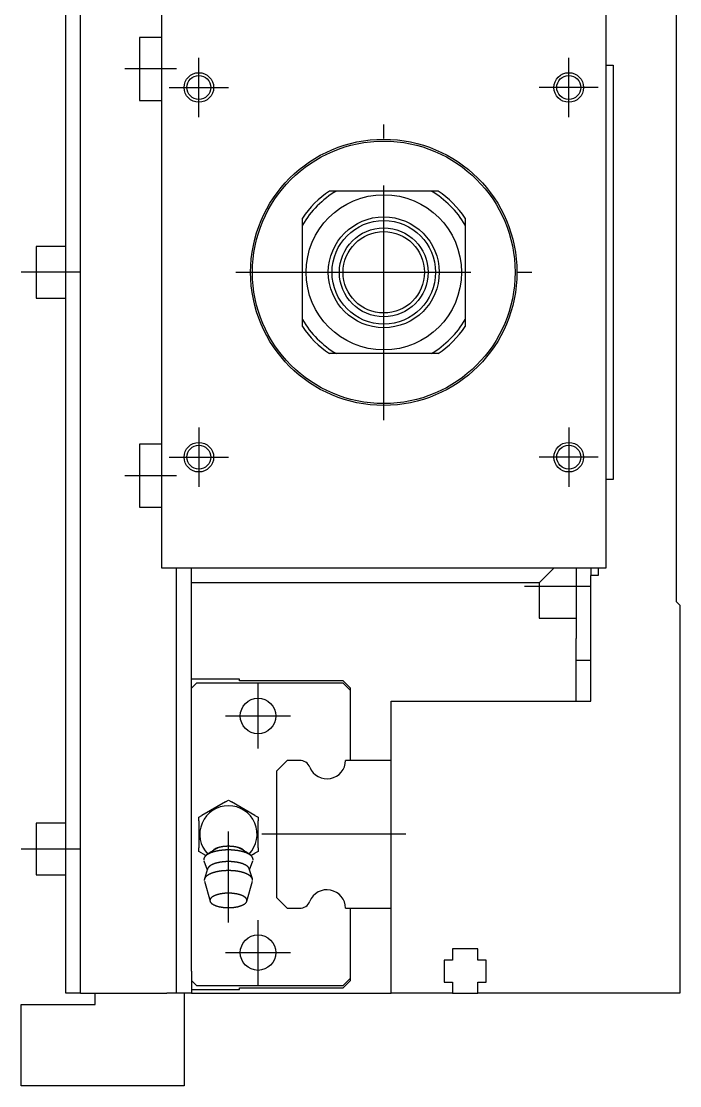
# Model space of a CAD drawing. Extents: x -94 to 685, y -24 to 362.
# Drawn here: x 595.9 to 684.9, y 139.9 to 283.9 of the extents above; entities that cross this region are included whole.
import ezdxf

# ---------------------------------------------------------------- set-up
doc = ezdxf.new("R2010")
doc.units = 0
doc.linetypes.add('CENTER', pattern=[50.8, 31.75, -6.35, 6.35, -6.35])
doc.layers.get('0').update_dxf_attribs({"linetype": 'CONTINUOUS'})
doc.layers.add('CENTER', color=1, linetype='CENTER')

msp = doc.modelspace()

# ---------------------------------------------------------------- linework, layer by layer
at = {"color": 7, "linetype": 'CONTINUOUS'}
for p, q in [((601.88, 155.4), (601.88, 344.4)), ((603.88, 155.4), (603.88, 344.4)), ((684.38, 294.4), (684.38, 205.4)), ((614.88, 209.9), (614.88, 289.9)), ((674.88, 289.9), (674.88, 209.9)), ((611.88, 281.65), (611.88, 277.4)), ((614.88, 281.65), (611.88, 281.65)), ((674.88, 277.9), (675.88, 277.9)), ((675.88, 277.9), (675.88, 221.9)), ((611.88, 277.4), (611.88, 273.15)), ((611.88, 273.15), (614.88, 273.15)), ((637.54, 260.9), (638.49, 260.9)), ((638.49, 260.9), (651.27, 260.9)), ((651.27, 260.9), (652.22, 260.9)), ((633.88, 256.29), (633.88, 257.24)), ((633.88, 243.51), (633.88, 256.29)), ((655.88, 257.24), (655.88, 256.29)), ((655.88, 256.29), (655.88, 243.51)), ((597.88, 253.4), (597.88, 249.9)), ((601.88, 253.4), (597.88, 253.4)), ((597.88, 249.9), (597.88, 246.4)), ((597.88, 246.4), (601.88, 246.4)), ((633.88, 242.56), (633.88, 243.51)), ((655.88, 243.51), (655.88, 242.56)), ((638.49, 238.9), (637.54, 238.9)), ((651.27, 238.9), (638.49, 238.9)), ((652.22, 238.9), (651.27, 238.9)), ((614.88, 226.65), (611.88, 226.65)), ((611.88, 226.65), (611.88, 222.4)), ((611.88, 222.4), (611.88, 218.15)), ((675.88, 221.9), (674.88, 221.9)), ((611.88, 218.15), (614.88, 218.15)), ((674.88, 209.9), (614.88, 209.9)), ((616.88, 155.4), (616.88, 209.9)), ((618.88, 155.4), (618.88, 209.9)), ((667.88, 209.9), (665.88, 207.9)), ((670.88, 209.9), (670.88, 200.4)), ((672.88, 209.9), (672.88, 208.9)), ((672.88, 191.9), (672.88, 208.9)), ((673.88, 208.9), (672.88, 208.9)), ((673.88, 209.9), (673.88, 208.9)), ((665.88, 207.9), (618.88, 207.9)), ((665.88, 207.9), (665.88, 207.4)), ((665.88, 207.4), (665.88, 203.15)), ((684.88, 204.9), (684.38, 205.4)), ((684.88, 204.9), (684.88, 152.4)), ((665.88, 203.15), (670.88, 203.15)), ((670.88, 197.4), (670.88, 200.4)), ((670.88, 191.9), (670.88, 197.4)), ((672.88, 197.4), (670.88, 197.4)), ((625.38, 194.9), (618.88, 194.9)), ((619.57, 194.35), (618.88, 193.66)), ((639.38, 194.35), (619.57, 194.35)), ((625.38, 194.65), (625.38, 194.9)), ((639.38, 194.65), (625.38, 194.65)), ((640.38, 193.65), (639.38, 194.65)), ((640.38, 193.35), (639.38, 194.35)), ((640.38, 193.35), (640.38, 193.65)), ((640.38, 183.9), (640.38, 193.35)), ((645.88, 191.9), (672.88, 191.9)), ((645.88, 183.9), (645.88, 191.9)), ((631.84, 183.9), (630.38, 182.44)), ((633.49, 183.9), (631.84, 183.9)), ((645.88, 183.9), (639.7, 183.9)), ((645.88, 163.9), (645.88, 183.9)), ((645.88, 163.9), (645.88, 183.9)), ((630.38, 182.44), (630.38, 165.36)), ((623.48, 178.28), (623.88, 178.51)), ((623.88, 178.51), (624.28, 178.28)), ((623.48, 178.28), (620.29, 176.44)), ((627.47, 176.44), (624.28, 178.28)), ((619.89, 176.21), (620.29, 176.44)), ((619.89, 175.74), (619.89, 176.21)), ((619.89, 175.74), (619.89, 172.06)), ((627.47, 176.44), (627.88, 176.21)), ((627.88, 176.21), (627.88, 175.74)), ((627.88, 172.06), (627.88, 175.74)), ((601.88, 175.4), (597.88, 175.4)), ((597.88, 175.4), (597.88, 171.9)), ((597.88, 171.9), (597.88, 168.4)), ((619.89, 171.59), (619.89, 172.06)), ((620.29, 171.36), (619.89, 171.59)), ((620.29, 171.36), (620.86, 171.03)), ((621.54, 171.55), (620.92, 171.08)), ((621.54, 171.55), (621.89, 171.78)), ((621.89, 171.78), (622.45, 172.08)), ((625.3, 172.08), (625.87, 171.78)), ((625.87, 171.78), (626.22, 171.55)), ((626.84, 171.08), (626.22, 171.55)), ((626.9, 171.03), (627.47, 171.36)), ((627.88, 171.59), (627.47, 171.36)), ((627.88, 172.06), (627.88, 171.59)), ((620.57, 170.29), (621.02, 169.09)), ((626.74, 169.09), (627.19, 170.29)), ((621.07, 169.23), (620.64, 167.87)), ((627.12, 167.87), (626.69, 169.23)), ((597.88, 168.4), (601.88, 168.4)), ((620.64, 167.58), (621.39, 164.85)), ((626.37, 164.85), (627.12, 167.58)), ((630.38, 165.36), (631.84, 163.9)), ((631.84, 163.9), (633.49, 163.9)), ((639.7, 163.9), (645.88, 163.9)), ((640.38, 154.45), (640.38, 163.9)), ((645.88, 152.4), (645.88, 163.9)), ((654.18, 158.4), (654.18, 156.9)), ((657.58, 158.4), (654.18, 158.4)), ((657.58, 156.9), (657.58, 158.4)), ((653.03, 156.9), (653.03, 153.9)), ((654.18, 156.9), (653.03, 156.9)), ((658.73, 156.9), (657.58, 156.9)), ((658.73, 153.9), (658.73, 156.9)), ((601.88, 152.4), (601.88, 155.4)), ((603.88, 152.4), (603.88, 155.4)), ((616.88, 152.4), (616.88, 155.4)), ((618.88, 155.4), (618.88, 152.4)), ((618.88, 154.14), (619.57, 153.45)), ((639.38, 153.45), (640.38, 154.45)), ((639.38, 153.15), (640.38, 154.15)), ((640.38, 154.15), (640.38, 154.45)), ((618.88, 152.9), (625.38, 152.9)), ((619.57, 153.45), (639.38, 153.45)), ((625.38, 153.15), (639.38, 153.15)), ((625.38, 152.9), (625.38, 153.15)), ((653.03, 153.9), (654.18, 153.9)), ((654.18, 153.9), (654.18, 152.4)), ((657.58, 153.9), (658.73, 153.9)), ((657.58, 152.4), (657.58, 153.9)), ((603.88, 152.4), (601.88, 152.4)), ((603.88, 152.4), (607.21, 152.4)), ((605.88, 150.9), (605.88, 152.4)), ((607.21, 152.4), (615.55, 152.4)), ((616.88, 152.4), (615.55, 152.4)), ((618.88, 152.4), (616.88, 152.4)), ((617.88, 152.4), (617.88, 139.9)), ((618.88, 152.4), (645.88, 152.4)), ((654.18, 152.4), (645.88, 152.4)), ((654.18, 152.4), (657.58, 152.4)), ((684.88, 152.4), (657.58, 152.4)), ((595.88, 139.9), (595.88, 150.9)), ((595.88, 150.9), (605.88, 150.9)), ((617.88, 139.9), (595.88, 139.9))]:
    msp.add_line(p, q, dxfattribs=at)
for points in [[(623.88, 171.78, 0), (623.84, 171.78, 0), (623.81, 171.78, 0), (623.77, 171.78, 0), (623.74, 171.78, 0), (623.7, 171.78, 0), (623.67, 171.78, 0), (623.63, 171.78, 0), (623.59, 171.78, 0), (623.56, 171.78, 0), (623.52, 171.78, 0), (623.49, 171.78, 0), (623.45, 171.77, 0), (623.42, 171.77, 0), (623.38, 171.77, 0), (623.35, 171.77, 0), (623.31, 171.76, 0), (623.28, 171.76, 0), (623.24, 171.76, 0), (623.21, 171.76, 0), (623.17, 171.75, 0), (623.14, 171.75, 0), (623.1, 171.75, 0), (623.07, 171.75, 0), (623.03, 171.74, 0), (623, 171.74, 0), (622.96, 171.73, 0), (622.93, 171.73, 0), (622.89, 171.73, 0), (622.86, 171.72, 0), (622.83, 171.72, 0), (622.79, 171.71, 0), (622.76, 171.71, 0), (622.73, 171.7, 0), (622.69, 171.7, 0), (622.66, 171.69, 0), (622.62, 171.69, 0), (622.59, 171.68, 0), (622.56, 171.68, 0), (622.53, 171.67, 0), (622.49, 171.67, 0), (622.46, 171.66, 0), (622.43, 171.66, 0), (622.4, 171.65, 0), (622.37, 171.64, 0), (622.33, 171.64, 0), (622.3, 171.63, 0), (622.27, 171.62, 0), (622.24, 171.62, 0), (622.21, 171.61, 0), (622.18, 171.6, 0), (622.15, 171.59, 0), (622.12, 171.59, 0), (622.09, 171.58, 0), (622.06, 171.57, 0), (622.03, 171.56, 0), (622, 171.56, 0), (621.97, 171.55, 0), (621.94, 171.54, 0), (621.91, 171.53, 0), (621.88, 171.53, 0), (621.85, 171.52, 0), (621.82, 171.51, 0), (621.79, 171.5, 0), (621.77, 171.49, 0), (621.74, 171.48, 0), (621.71, 171.47, 0), (621.68, 171.46, 0), (621.66, 171.45, 0), (621.63, 171.44, 0), (621.61, 171.44, 0), (621.58, 171.43, 0), (621.55, 171.42, 0), (621.53, 171.41, 0), (621.5, 171.4, 0), (621.48, 171.39, 0), (621.45, 171.38, 0), (621.43, 171.37, 0), (621.4, 171.36, 0), (621.38, 171.34, 0), (621.36, 171.34, 0), (621.33, 171.32, 0), (621.31, 171.31, 0), (621.29, 171.3, 0), (621.27, 171.29, 0), (621.24, 171.28, 0), (621.22, 171.27, 0), (621.2, 171.26, 0), (621.18, 171.25, 0), (621.16, 171.24, 0), (621.14, 171.22, 0), (621.12, 171.21, 0), (621.1, 171.2, 0), (621.08, 171.19, 0), (621.06, 171.18, 0), (621.04, 171.17, 0), (621.02, 171.15, 0), (621, 171.14, 0), (620.99, 171.13, 0), (620.97, 171.12, 0), (620.95, 171.11, 0), (620.93, 171.09, 0), (620.92, 171.08, 0), (620.9, 171.07, 0), (620.88, 171.06, 0), (620.87, 171.04, 0), (620.85, 171.03, 0), (620.84, 171.02, 0), (620.82, 171.01, 0), (620.81, 170.99, 0), (620.8, 170.98, 0), (620.78, 170.97, 0), (620.77, 170.95, 0), (620.76, 170.94, 0), (620.74, 170.93, 0), (620.73, 170.91, 0), (620.72, 170.9, 0), (620.71, 170.89, 0), (620.7, 170.88, 0), (620.69, 170.86, 0), (620.68, 170.85, 0), (620.67, 170.84, 0), (620.66, 170.82, 0), (620.65, 170.81, 0), (620.64, 170.79, 0), (620.63, 170.78, 0), (620.62, 170.77, 0), (620.62, 170.75, 0), (620.61, 170.74, 0)], [(625.91, 171.78, 0), (625.89, 171.79, 0), (625.88, 171.81, 0), (625.86, 171.82, 0), (625.84, 171.83, 0), (625.82, 171.85, 0), (625.8, 171.86, 0), (625.78, 171.87, 0), (625.75, 171.89, 0), (625.73, 171.9, 0), (625.71, 171.91, 0), (625.69, 171.92, 0), (625.66, 171.94, 0), (625.64, 171.95, 0), (625.61, 171.96, 0), (625.59, 171.97, 0), (625.56, 171.98, 0), (625.53, 172, 0), (625.51, 172.01, 0), (625.48, 172.02, 0), (625.45, 172.03, 0), (625.42, 172.04, 0), (625.39, 172.05, 0), (625.37, 172.06, 0), (625.34, 172.07, 0), (625.3, 172.08, 0), (625.27, 172.09, 0), (625.24, 172.1, 0), (625.21, 172.11, 0), (625.18, 172.12, 0), (625.15, 172.13, 0), (625.11, 172.13, 0), (625.08, 172.14, 0), (625.05, 172.15, 0), (625.01, 172.16, 0), (624.98, 172.17, 0), (624.94, 172.18, 0), (624.91, 172.18, 0), (624.87, 172.19, 0), (624.84, 172.2, 0), (624.8, 172.2, 0), (624.76, 172.21, 0), (624.73, 172.21, 0), (624.69, 172.22, 0), (624.65, 172.22, 0), (624.62, 172.23, 0), (624.58, 172.24, 0), (624.54, 172.24, 0), (624.5, 172.25, 0), (624.47, 172.25, 0), (624.43, 172.25, 0), (624.39, 172.26, 0), (624.35, 172.26, 0), (624.31, 172.26, 0), (624.27, 172.27, 0), (624.24, 172.27, 0), (624.2, 172.27, 0), (624.16, 172.27, 0), (624.12, 172.27, 0), (624.08, 172.28, 0), (624.04, 172.28, 0), (624, 172.28, 0), (623.96, 172.28, 0), (623.92, 172.28, 0), (623.88, 172.28, 0), (623.84, 172.28, 0), (623.8, 172.28, 0), (623.76, 172.28, 0), (623.72, 172.28, 0), (623.68, 172.28, 0), (623.64, 172.27, 0), (623.6, 172.27, 0), (623.57, 172.27, 0), (623.52, 172.27, 0), (623.49, 172.27, 0), (623.45, 172.26, 0), (623.41, 172.26, 0), (623.37, 172.26, 0), (623.33, 172.25, 0), (623.29, 172.25, 0), (623.25, 172.25, 0), (623.22, 172.24, 0), (623.18, 172.24, 0), (623.14, 172.23, 0), (623.11, 172.22, 0), (623.07, 172.22, 0), (623.03, 172.21, 0), (623, 172.21, 0), (622.96, 172.2, 0), (622.92, 172.2, 0), (622.89, 172.19, 0), (622.85, 172.18, 0), (622.82, 172.18, 0), (622.78, 172.17, 0), (622.75, 172.16, 0), (622.71, 172.15, 0), (622.68, 172.14, 0), (622.65, 172.13, 0), (622.61, 172.13, 0), (622.58, 172.12, 0), (622.55, 172.11, 0), (622.52, 172.1, 0), (622.49, 172.09, 0), (622.45, 172.08, 0), (622.42, 172.07, 0), (622.39, 172.06, 0), (622.37, 172.05, 0), (622.34, 172.04, 0), (622.31, 172.03, 0), (622.28, 172.02, 0), (622.25, 172.01, 0), (622.23, 172, 0), (622.2, 171.98, 0), (622.17, 171.97, 0), (622.15, 171.96, 0), (622.12, 171.95, 0), (622.1, 171.94, 0), (622.07, 171.92, 0), (622.05, 171.91, 0), (622.03, 171.9, 0), (622.01, 171.89, 0), (621.98, 171.87, 0), (621.96, 171.86, 0), (621.94, 171.85, 0), (621.92, 171.83, 0), (621.9, 171.82, 0), (621.88, 171.81, 0), (621.87, 171.79, 0), (621.85, 171.78, 0)], [(627.15, 170.74, 0), (627.14, 170.75, 0), (627.14, 170.77, 0), (627.13, 170.78, 0), (627.12, 170.79, 0), (627.11, 170.81, 0), (627.1, 170.82, 0), (627.09, 170.84, 0), (627.08, 170.85, 0), (627.07, 170.86, 0), (627.06, 170.88, 0), (627.05, 170.89, 0), (627.04, 170.9, 0), (627.03, 170.91, 0), (627.02, 170.93, 0), (627, 170.94, 0), (626.99, 170.95, 0), (626.98, 170.97, 0), (626.96, 170.98, 0), (626.95, 170.99, 0), (626.94, 171.01, 0), (626.92, 171.02, 0), (626.91, 171.03, 0), (626.89, 171.04, 0), (626.88, 171.06, 0), (626.86, 171.07, 0), (626.84, 171.08, 0), (626.83, 171.09, 0), (626.81, 171.11, 0), (626.79, 171.12, 0), (626.77, 171.13, 0), (626.76, 171.14, 0), (626.74, 171.15, 0), (626.72, 171.17, 0), (626.7, 171.18, 0), (626.68, 171.19, 0), (626.66, 171.2, 0), (626.64, 171.21, 0), (626.62, 171.22, 0), (626.6, 171.24, 0), (626.58, 171.25, 0), (626.56, 171.26, 0), (626.54, 171.27, 0), (626.52, 171.28, 0), (626.49, 171.29, 0), (626.47, 171.3, 0), (626.45, 171.31, 0), (626.43, 171.32, 0), (626.4, 171.34, 0), (626.38, 171.34, 0), (626.36, 171.36, 0), (626.33, 171.37, 0), (626.31, 171.38, 0), (626.28, 171.39, 0), (626.26, 171.4, 0), (626.23, 171.41, 0), (626.21, 171.42, 0), (626.18, 171.43, 0), (626.15, 171.44, 0), (626.13, 171.44, 0), (626.1, 171.45, 0), (626.08, 171.46, 0), (626.05, 171.47, 0), (626.02, 171.48, 0), (625.99, 171.49, 0), (625.97, 171.5, 0), (625.94, 171.51, 0), (625.91, 171.52, 0), (625.88, 171.53, 0), (625.85, 171.53, 0), (625.82, 171.54, 0), (625.79, 171.55, 0), (625.76, 171.56, 0), (625.73, 171.56, 0), (625.7, 171.57, 0), (625.67, 171.58, 0), (625.64, 171.59, 0), (625.61, 171.59, 0), (625.58, 171.6, 0), (625.55, 171.61, 0), (625.52, 171.62, 0), (625.49, 171.62, 0), (625.46, 171.63, 0), (625.43, 171.64, 0), (625.39, 171.64, 0), (625.36, 171.65, 0), (625.33, 171.66, 0), (625.3, 171.66, 0), (625.27, 171.67, 0), (625.23, 171.67, 0), (625.2, 171.68, 0), (625.17, 171.68, 0), (625.13, 171.69, 0), (625.1, 171.69, 0), (625.07, 171.7, 0), (625.03, 171.7, 0), (625, 171.71, 0), (624.97, 171.71, 0), (624.93, 171.72, 0), (624.9, 171.72, 0), (624.87, 171.73, 0), (624.83, 171.73, 0), (624.8, 171.73, 0), (624.76, 171.74, 0), (624.73, 171.74, 0), (624.69, 171.75, 0), (624.66, 171.75, 0), (624.62, 171.75, 0), (624.59, 171.75, 0), (624.55, 171.76, 0), (624.52, 171.76, 0), (624.48, 171.76, 0), (624.45, 171.76, 0), (624.41, 171.77, 0), (624.38, 171.77, 0), (624.34, 171.77, 0), (624.31, 171.77, 0), (624.27, 171.78, 0), (624.24, 171.78, 0), (624.2, 171.78, 0), (624.17, 171.78, 0), (624.13, 171.78, 0), (624.09, 171.78, 0), (624.06, 171.78, 0), (624.02, 171.78, 0), (623.99, 171.78, 0), (623.95, 171.78, 0), (623.92, 171.78, 0), (623.88, 171.78, 0)], [(620.61, 170.74, 0), (620.61, 170.74, 0), (620.61, 170.74, 0), (620.6, 170.73, 0), (620.6, 170.73, 0), (620.6, 170.73, 0), (620.6, 170.72, 0), (620.6, 170.72, 0), (620.6, 170.72, 0), (620.6, 170.72, 0), (620.6, 170.71, 0), (620.59, 170.71, 0), (620.59, 170.71, 0), (620.59, 170.71, 0), (620.59, 170.7, 0), (620.59, 170.7, 0), (620.59, 170.7, 0), (620.59, 170.7, 0), (620.59, 170.69, 0), (620.58, 170.69, 0), (620.58, 170.69, 0), (620.58, 170.69, 0), (620.58, 170.68, 0), (620.58, 170.68, 0), (620.58, 170.68, 0), (620.58, 170.68, 0), (620.58, 170.67, 0), (620.58, 170.67, 0), (620.58, 170.67, 0), (620.57, 170.66, 0), (620.57, 170.66, 0), (620.57, 170.66, 0), (620.57, 170.66, 0), (620.57, 170.66, 0), (620.57, 170.65, 0), (620.57, 170.65, 0), (620.57, 170.65, 0), (620.57, 170.64, 0), (620.57, 170.64, 0), (620.57, 170.64, 0), (620.56, 170.64, 0), (620.56, 170.63, 0), (620.56, 170.63, 0), (620.56, 170.63, 0), (620.56, 170.63, 0), (620.56, 170.62, 0), (620.56, 170.62, 0), (620.56, 170.62, 0), (620.56, 170.62, 0), (620.56, 170.61, 0), (620.56, 170.61, 0), (620.56, 170.61, 0), (620.56, 170.6, 0), (620.55, 170.6, 0), (620.55, 170.6, 0), (620.55, 170.6, 0), (620.55, 170.59, 0), (620.55, 170.59, 0), (620.55, 170.59, 0), (620.55, 170.59, 0), (620.55, 170.58, 0), (620.55, 170.58, 0), (620.55, 170.58, 0), (620.55, 170.58, 0), (620.55, 170.57, 0), (620.55, 170.57, 0), (620.55, 170.57, 0), (620.55, 170.57, 0), (620.55, 170.56, 0), (620.55, 170.56, 0), (620.55, 170.56, 0), (620.55, 170.56, 0), (620.54, 170.55, 0), (620.54, 170.55, 0), (620.54, 170.55, 0), (620.54, 170.54, 0), (620.54, 170.54, 0), (620.54, 170.54, 0), (620.54, 170.54, 0), (620.54, 170.53, 0), (620.54, 170.53, 0), (620.54, 170.53, 0), (620.54, 170.53, 0), (620.54, 170.52, 0), (620.54, 170.52, 0), (620.54, 170.52, 0), (620.54, 170.52, 0), (620.54, 170.51, 0), (620.54, 170.51, 0), (620.54, 170.51, 0), (620.54, 170.51, 0), (620.54, 170.5, 0), (620.54, 170.5, 0), (620.54, 170.5, 0), (620.54, 170.5, 0), (620.54, 170.49, 0), (620.54, 170.49, 0), (620.54, 170.49, 0), (620.54, 170.49, 0), (620.54, 170.48, 0), (620.54, 170.48, 0), (620.54, 170.48, 0), (620.54, 170.47, 0), (620.54, 170.47, 0), (620.54, 170.47, 0), (620.54, 170.47, 0), (620.54, 170.46, 0), (620.54, 170.46, 0), (620.54, 170.46, 0), (620.54, 170.46, 0), (620.54, 170.45, 0), (620.54, 170.45, 0), (620.54, 170.45, 0), (620.54, 170.44, 0), (620.54, 170.44, 0), (620.54, 170.44, 0), (620.54, 170.44, 0), (620.54, 170.44, 0), (620.54, 170.43, 0), (620.54, 170.43, 0), (620.54, 170.43, 0), (620.54, 170.42, 0), (620.54, 170.42, 0), (620.54, 170.42, 0), (620.54, 170.42, 0), (620.54, 170.41, 0), (620.54, 170.41, 0), (620.54, 170.41, 0), (620.54, 170.41, 0)], [(623.88, 170.21, 0), (623.85, 170.21, 0), (623.81, 170.21, 0), (623.78, 170.21, 0), (623.74, 170.21, 0), (623.71, 170.2, 0), (623.68, 170.2, 0), (623.64, 170.2, 0), (623.61, 170.2, 0), (623.58, 170.2, 0), (623.54, 170.2, 0), (623.51, 170.2, 0), (623.48, 170.19, 0), (623.44, 170.19, 0), (623.41, 170.19, 0), (623.38, 170.19, 0), (623.34, 170.19, 0), (623.31, 170.18, 0), (623.28, 170.18, 0), (623.24, 170.18, 0), (623.21, 170.18, 0), (623.18, 170.17, 0), (623.15, 170.17, 0), (623.11, 170.16, 0), (623.08, 170.16, 0), (623.05, 170.16, 0), (623.02, 170.15, 0), (622.98, 170.15, 0), (622.95, 170.15, 0), (622.92, 170.14, 0), (622.89, 170.14, 0), (622.86, 170.13, 0), (622.83, 170.13, 0), (622.79, 170.12, 0), (622.76, 170.12, 0), (622.73, 170.11, 0), (622.7, 170.11, 0), (622.67, 170.1, 0), (622.64, 170.09, 0), (622.61, 170.09, 0), (622.58, 170.08, 0), (622.55, 170.08, 0), (622.52, 170.07, 0), (622.49, 170.06, 0), (622.46, 170.06, 0), (622.43, 170.05, 0), (622.4, 170.04, 0), (622.38, 170.04, 0), (622.35, 170.03, 0), (622.32, 170.02, 0), (622.29, 170.02, 0), (622.26, 170.01, 0), (622.24, 170, 0), (622.21, 169.99, 0), (622.18, 169.99, 0), (622.15, 169.98, 0), (622.13, 169.97, 0), (622.1, 169.96, 0), (622.08, 169.95, 0), (622.05, 169.94, 0), (622.02, 169.94, 0), (622, 169.93, 0), (621.97, 169.92, 0), (621.95, 169.91, 0), (621.92, 169.9, 0), (621.9, 169.89, 0), (621.88, 169.88, 0), (621.85, 169.87, 0), (621.83, 169.86, 0), (621.8, 169.85, 0), (621.78, 169.84, 0), (621.76, 169.83, 0), (621.74, 169.82, 0), (621.72, 169.81, 0), (621.69, 169.8, 0), (621.67, 169.79, 0), (621.65, 169.78, 0), (621.63, 169.77, 0), (621.61, 169.76, 0), (621.59, 169.75, 0), (621.57, 169.74, 0), (621.55, 169.73, 0), (621.53, 169.72, 0), (621.51, 169.71, 0), (621.49, 169.7, 0), (621.48, 169.69, 0), (621.46, 169.68, 0), (621.44, 169.66, 0), (621.42, 169.65, 0), (621.41, 169.64, 0), (621.39, 169.63, 0), (621.38, 169.62, 0), (621.36, 169.61, 0), (621.35, 169.59, 0), (621.33, 169.58, 0), (621.32, 169.57, 0), (621.3, 169.56, 0), (621.29, 169.55, 0), (621.27, 169.53, 0), (621.26, 169.52, 0), (621.25, 169.51, 0), (621.24, 169.5, 0), (621.22, 169.49, 0), (621.21, 169.47, 0), (621.2, 169.46, 0), (621.19, 169.45, 0), (621.18, 169.44, 0), (621.17, 169.42, 0), (621.16, 169.41, 0), (621.15, 169.4, 0), (621.14, 169.38, 0), (621.13, 169.37, 0), (621.12, 169.36, 0), (621.12, 169.35, 0), (621.11, 169.33, 0), (621.1, 169.32, 0), (621.1, 169.31, 0), (621.09, 169.29, 0), (621.08, 169.28, 0), (621.08, 169.27, 0), (621.07, 169.26, 0), (621.07, 169.24, 0), (621.07, 169.23, 0), (621.06, 169.22, 0), (621.06, 169.2, 0), (621.05, 169.19, 0), (621.05, 169.18, 0), (621.05, 169.16, 0), (621.05, 169.15, 0)], [(626.71, 169.15, 0), (626.71, 169.16, 0), (626.71, 169.18, 0), (626.71, 169.19, 0), (626.7, 169.2, 0), (626.7, 169.22, 0), (626.7, 169.23, 0), (626.69, 169.24, 0), (626.69, 169.26, 0), (626.68, 169.27, 0), (626.68, 169.28, 0), (626.67, 169.29, 0), (626.66, 169.31, 0), (626.66, 169.32, 0), (626.65, 169.33, 0), (626.64, 169.35, 0), (626.63, 169.36, 0), (626.63, 169.37, 0), (626.62, 169.38, 0), (626.61, 169.4, 0), (626.6, 169.41, 0), (626.59, 169.42, 0), (626.58, 169.44, 0), (626.57, 169.45, 0), (626.56, 169.46, 0), (626.55, 169.47, 0), (626.54, 169.49, 0), (626.52, 169.5, 0), (626.51, 169.51, 0), (626.5, 169.52, 0), (626.49, 169.53, 0), (626.47, 169.55, 0), (626.46, 169.56, 0), (626.45, 169.57, 0), (626.43, 169.58, 0), (626.41, 169.59, 0), (626.4, 169.61, 0), (626.38, 169.62, 0), (626.37, 169.63, 0), (626.35, 169.64, 0), (626.34, 169.65, 0), (626.32, 169.66, 0), (626.3, 169.68, 0), (626.28, 169.69, 0), (626.26, 169.7, 0), (626.25, 169.71, 0), (626.23, 169.72, 0), (626.21, 169.73, 0), (626.19, 169.74, 0), (626.17, 169.75, 0), (626.15, 169.76, 0), (626.13, 169.77, 0), (626.11, 169.78, 0), (626.09, 169.79, 0), (626.07, 169.8, 0), (626.04, 169.81, 0), (626.02, 169.82, 0), (626, 169.83, 0), (625.98, 169.84, 0), (625.96, 169.85, 0), (625.93, 169.86, 0), (625.91, 169.87, 0), (625.88, 169.88, 0), (625.86, 169.89, 0), (625.84, 169.9, 0), (625.81, 169.91, 0), (625.79, 169.92, 0), (625.76, 169.93, 0), (625.74, 169.94, 0), (625.71, 169.94, 0), (625.68, 169.95, 0), (625.66, 169.96, 0), (625.63, 169.97, 0), (625.61, 169.98, 0), (625.58, 169.99, 0), (625.55, 169.99, 0), (625.52, 170, 0), (625.5, 170.01, 0), (625.47, 170.02, 0), (625.44, 170.02, 0), (625.41, 170.03, 0), (625.38, 170.04, 0), (625.36, 170.04, 0), (625.33, 170.05, 0), (625.3, 170.06, 0), (625.27, 170.06, 0), (625.24, 170.07, 0), (625.21, 170.08, 0), (625.18, 170.08, 0), (625.15, 170.09, 0), (625.12, 170.09, 0), (625.09, 170.1, 0), (625.06, 170.11, 0), (625.03, 170.11, 0), (625, 170.12, 0), (624.97, 170.12, 0), (624.93, 170.13, 0), (624.9, 170.13, 0), (624.87, 170.14, 0), (624.84, 170.14, 0), (624.81, 170.15, 0), (624.77, 170.15, 0), (624.74, 170.15, 0), (624.71, 170.16, 0), (624.68, 170.16, 0), (624.65, 170.16, 0), (624.61, 170.17, 0), (624.58, 170.17, 0), (624.55, 170.18, 0), (624.52, 170.18, 0), (624.48, 170.18, 0), (624.45, 170.18, 0), (624.42, 170.19, 0), (624.38, 170.19, 0), (624.35, 170.19, 0), (624.32, 170.19, 0), (624.28, 170.19, 0), (624.25, 170.2, 0), (624.22, 170.2, 0), (624.18, 170.2, 0), (624.15, 170.2, 0), (624.12, 170.2, 0), (624.08, 170.2, 0), (624.05, 170.2, 0), (624.01, 170.21, 0), (623.98, 170.21, 0), (623.95, 170.21, 0), (623.91, 170.21, 0), (623.88, 170.21, 0)], [(627.22, 170.41, 0), (627.22, 170.41, 0), (627.22, 170.41, 0), (627.22, 170.41, 0), (627.22, 170.42, 0), (627.22, 170.42, 0), (627.22, 170.42, 0), (627.22, 170.42, 0), (627.22, 170.43, 0), (627.22, 170.43, 0), (627.22, 170.43, 0), (627.22, 170.44, 0), (627.22, 170.44, 0), (627.22, 170.44, 0), (627.22, 170.44, 0), (627.22, 170.44, 0), (627.22, 170.45, 0), (627.22, 170.45, 0), (627.22, 170.45, 0), (627.22, 170.46, 0), (627.22, 170.46, 0), (627.22, 170.46, 0), (627.22, 170.46, 0), (627.22, 170.47, 0), (627.22, 170.47, 0), (627.22, 170.47, 0), (627.22, 170.47, 0), (627.22, 170.48, 0), (627.22, 170.48, 0), (627.22, 170.48, 0), (627.22, 170.49, 0), (627.22, 170.49, 0), (627.22, 170.49, 0), (627.22, 170.49, 0), (627.22, 170.5, 0), (627.22, 170.5, 0), (627.22, 170.5, 0), (627.22, 170.5, 0), (627.22, 170.51, 0), (627.22, 170.51, 0), (627.22, 170.51, 0), (627.22, 170.51, 0), (627.22, 170.52, 0), (627.22, 170.52, 0), (627.22, 170.52, 0), (627.22, 170.52, 0), (627.22, 170.53, 0), (627.22, 170.53, 0), (627.22, 170.53, 0), (627.22, 170.53, 0), (627.22, 170.54, 0), (627.22, 170.54, 0), (627.22, 170.54, 0), (627.22, 170.54, 0), (627.22, 170.55, 0), (627.22, 170.55, 0), (627.22, 170.55, 0), (627.21, 170.56, 0), (627.21, 170.56, 0), (627.21, 170.56, 0), (627.21, 170.56, 0), (627.21, 170.57, 0), (627.21, 170.57, 0), (627.21, 170.57, 0), (627.21, 170.57, 0), (627.21, 170.58, 0), (627.21, 170.58, 0), (627.21, 170.58, 0), (627.21, 170.58, 0), (627.21, 170.59, 0), (627.21, 170.59, 0), (627.21, 170.59, 0), (627.21, 170.59, 0), (627.21, 170.6, 0), (627.21, 170.6, 0), (627.21, 170.6, 0), (627.2, 170.6, 0), (627.2, 170.61, 0), (627.2, 170.61, 0), (627.2, 170.61, 0), (627.2, 170.62, 0), (627.2, 170.62, 0), (627.2, 170.62, 0), (627.2, 170.62, 0), (627.2, 170.63, 0), (627.2, 170.63, 0), (627.2, 170.63, 0), (627.2, 170.63, 0), (627.2, 170.64, 0), (627.2, 170.64, 0), (627.19, 170.64, 0), (627.19, 170.64, 0), (627.19, 170.65, 0), (627.19, 170.65, 0), (627.19, 170.65, 0), (627.19, 170.66, 0), (627.19, 170.66, 0), (627.19, 170.66, 0), (627.19, 170.66, 0), (627.19, 170.66, 0), (627.18, 170.67, 0), (627.18, 170.67, 0), (627.18, 170.67, 0), (627.18, 170.68, 0), (627.18, 170.68, 0), (627.18, 170.68, 0), (627.18, 170.68, 0), (627.18, 170.69, 0), (627.18, 170.69, 0), (627.18, 170.69, 0), (627.17, 170.69, 0), (627.17, 170.7, 0), (627.17, 170.7, 0), (627.17, 170.7, 0), (627.17, 170.7, 0), (627.17, 170.71, 0), (627.17, 170.71, 0), (627.17, 170.71, 0), (627.16, 170.71, 0), (627.16, 170.72, 0), (627.16, 170.72, 0), (627.16, 170.72, 0), (627.16, 170.72, 0), (627.16, 170.73, 0), (627.16, 170.73, 0), (627.16, 170.73, 0), (627.15, 170.74, 0), (627.15, 170.74, 0), (627.15, 170.74, 0)], [(623.88, 168.99, 0), (623.84, 168.99, 0), (623.8, 168.99, 0), (623.76, 168.99, 0), (623.73, 168.99, 0), (623.69, 168.99, 0), (623.65, 168.99, 0), (623.61, 168.99, 0), (623.57, 168.99, 0), (623.53, 168.98, 0), (623.49, 168.98, 0), (623.45, 168.98, 0), (623.42, 168.98, 0), (623.38, 168.98, 0), (623.34, 168.97, 0), (623.3, 168.97, 0), (623.26, 168.97, 0), (623.23, 168.97, 0), (623.19, 168.96, 0), (623.15, 168.96, 0), (623.11, 168.96, 0), (623.07, 168.95, 0), (623.04, 168.95, 0), (623, 168.94, 0), (622.96, 168.94, 0), (622.92, 168.94, 0), (622.89, 168.93, 0), (622.85, 168.93, 0), (622.81, 168.92, 0), (622.78, 168.92, 0), (622.74, 168.91, 0), (622.7, 168.91, 0), (622.67, 168.9, 0), (622.63, 168.9, 0), (622.6, 168.89, 0), (622.56, 168.88, 0), (622.52, 168.88, 0), (622.49, 168.87, 0), (622.45, 168.86, 0), (622.42, 168.86, 0), (622.39, 168.85, 0), (622.35, 168.84, 0), (622.32, 168.84, 0), (622.28, 168.83, 0), (622.25, 168.82, 0), (622.22, 168.81, 0), (622.18, 168.81, 0), (622.15, 168.8, 0), (622.12, 168.79, 0), (622.09, 168.78, 0), (622.05, 168.77, 0), (622.02, 168.76, 0), (621.99, 168.75, 0), (621.96, 168.75, 0), (621.93, 168.74, 0), (621.89, 168.73, 0), (621.86, 168.72, 0), (621.83, 168.71, 0), (621.8, 168.7, 0), (621.77, 168.69, 0), (621.75, 168.68, 0), (621.72, 168.67, 0), (621.69, 168.66, 0), (621.66, 168.65, 0), (621.63, 168.64, 0), (621.6, 168.63, 0), (621.57, 168.62, 0), (621.55, 168.61, 0), (621.52, 168.6, 0), (621.49, 168.59, 0), (621.47, 168.57, 0), (621.44, 168.56, 0), (621.42, 168.55, 0), (621.39, 168.54, 0), (621.37, 168.53, 0), (621.34, 168.52, 0), (621.32, 168.5, 0), (621.29, 168.49, 0), (621.27, 168.48, 0), (621.25, 168.47, 0), (621.22, 168.46, 0), (621.2, 168.44, 0), (621.18, 168.43, 0), (621.16, 168.42, 0), (621.14, 168.41, 0), (621.12, 168.39, 0), (621.1, 168.38, 0), (621.08, 168.37, 0), (621.06, 168.35, 0), (621.04, 168.34, 0), (621.02, 168.33, 0), (621, 168.31, 0), (620.98, 168.3, 0), (620.97, 168.29, 0), (620.95, 168.27, 0), (620.93, 168.26, 0), (620.91, 168.25, 0), (620.9, 168.23, 0), (620.88, 168.22, 0), (620.87, 168.21, 0), (620.85, 168.19, 0), (620.84, 168.18, 0), (620.83, 168.16, 0), (620.81, 168.15, 0), (620.8, 168.13, 0), (620.79, 168.12, 0), (620.77, 168.11, 0), (620.76, 168.09, 0), (620.75, 168.08, 0), (620.74, 168.06, 0), (620.73, 168.05, 0), (620.72, 168.03, 0), (620.71, 168.02, 0), (620.7, 168, 0), (620.69, 167.99, 0), (620.69, 167.97, 0), (620.68, 167.96, 0), (620.67, 167.94, 0), (620.66, 167.93, 0), (620.66, 167.91, 0), (620.65, 167.9, 0), (620.65, 167.88, 0), (620.64, 167.87, 0), (620.64, 167.85, 0), (620.63, 167.84, 0), (620.63, 167.82, 0), (620.63, 167.81, 0), (620.63, 167.79, 0), (620.62, 167.78, 0)], [(627.14, 167.78, 0), (627.13, 167.79, 0), (627.13, 167.81, 0), (627.13, 167.82, 0), (627.12, 167.84, 0), (627.12, 167.85, 0), (627.12, 167.87, 0), (627.11, 167.88, 0), (627.11, 167.9, 0), (627.1, 167.91, 0), (627.1, 167.93, 0), (627.09, 167.94, 0), (627.08, 167.96, 0), (627.07, 167.97, 0), (627.07, 167.99, 0), (627.06, 168, 0), (627.05, 168.02, 0), (627.04, 168.03, 0), (627.03, 168.05, 0), (627.02, 168.06, 0), (627.01, 168.08, 0), (627, 168.09, 0), (626.98, 168.11, 0), (626.97, 168.12, 0), (626.96, 168.13, 0), (626.95, 168.15, 0), (626.93, 168.16, 0), (626.92, 168.18, 0), (626.91, 168.19, 0), (626.89, 168.21, 0), (626.88, 168.22, 0), (626.86, 168.23, 0), (626.85, 168.25, 0), (626.83, 168.26, 0), (626.81, 168.27, 0), (626.79, 168.29, 0), (626.78, 168.3, 0), (626.76, 168.31, 0), (626.74, 168.33, 0), (626.72, 168.34, 0), (626.7, 168.35, 0), (626.68, 168.37, 0), (626.66, 168.38, 0), (626.64, 168.39, 0), (626.62, 168.41, 0), (626.6, 168.42, 0), (626.58, 168.43, 0), (626.56, 168.44, 0), (626.54, 168.46, 0), (626.51, 168.47, 0), (626.49, 168.48, 0), (626.47, 168.49, 0), (626.44, 168.5, 0), (626.42, 168.52, 0), (626.39, 168.53, 0), (626.37, 168.54, 0), (626.34, 168.55, 0), (626.32, 168.56, 0), (626.29, 168.57, 0), (626.27, 168.59, 0), (626.24, 168.6, 0), (626.21, 168.61, 0), (626.19, 168.62, 0), (626.16, 168.63, 0), (626.13, 168.64, 0), (626.1, 168.65, 0), (626.07, 168.66, 0), (626.04, 168.67, 0), (626.01, 168.68, 0), (625.99, 168.69, 0), (625.96, 168.7, 0), (625.93, 168.71, 0), (625.9, 168.72, 0), (625.87, 168.73, 0), (625.83, 168.74, 0), (625.8, 168.75, 0), (625.77, 168.75, 0), (625.74, 168.76, 0), (625.71, 168.77, 0), (625.67, 168.78, 0), (625.64, 168.79, 0), (625.61, 168.8, 0), (625.58, 168.81, 0), (625.54, 168.81, 0), (625.51, 168.82, 0), (625.48, 168.83, 0), (625.44, 168.84, 0), (625.41, 168.84, 0), (625.37, 168.85, 0), (625.34, 168.86, 0), (625.3, 168.86, 0), (625.27, 168.87, 0), (625.23, 168.88, 0), (625.2, 168.88, 0), (625.16, 168.89, 0), (625.13, 168.9, 0), (625.09, 168.9, 0), (625.06, 168.91, 0), (625.02, 168.91, 0), (624.98, 168.92, 0), (624.95, 168.92, 0), (624.91, 168.93, 0), (624.87, 168.93, 0), (624.84, 168.94, 0), (624.8, 168.94, 0), (624.76, 168.94, 0), (624.72, 168.95, 0), (624.69, 168.95, 0), (624.65, 168.96, 0), (624.61, 168.96, 0), (624.57, 168.96, 0), (624.53, 168.97, 0), (624.5, 168.97, 0), (624.46, 168.97, 0), (624.42, 168.97, 0), (624.38, 168.98, 0), (624.34, 168.98, 0), (624.31, 168.98, 0), (624.27, 168.98, 0), (624.23, 168.98, 0), (624.19, 168.99, 0), (624.15, 168.99, 0), (624.11, 168.99, 0), (624.07, 168.99, 0), (624.03, 168.99, 0), (624, 168.99, 0), (623.96, 168.99, 0), (623.92, 168.99, 0), (623.88, 168.99, 0)], [(620.62, 167.78, 0), (620.62, 167.78, 0), (620.62, 167.78, 0), (620.62, 167.78, 0), (620.62, 167.78, 0), (620.62, 167.77, 0), (620.62, 167.77, 0), (620.62, 167.77, 0), (620.62, 167.77, 0), (620.62, 167.77, 0), (620.62, 167.77, 0), (620.62, 167.77, 0), (620.62, 167.77, 0), (620.62, 167.77, 0), (620.62, 167.77, 0), (620.62, 167.76, 0), (620.62, 167.76, 0), (620.62, 167.76, 0), (620.62, 167.76, 0), (620.62, 167.76, 0), (620.62, 167.76, 0), (620.62, 167.76, 0), (620.62, 167.76, 0), (620.62, 167.76, 0), (620.62, 167.76, 0), (620.62, 167.76, 0), (620.62, 167.75, 0), (620.62, 167.75, 0), (620.62, 167.75, 0), (620.62, 167.75, 0), (620.62, 167.75, 0), (620.62, 167.75, 0), (620.62, 167.75, 0), (620.62, 167.75, 0), (620.62, 167.75, 0), (620.62, 167.75, 0), (620.62, 167.75, 0), (620.62, 167.75, 0), (620.62, 167.74, 0), (620.62, 167.74, 0), (620.62, 167.74, 0), (620.62, 167.74, 0), (620.62, 167.74, 0), (620.62, 167.74, 0), (620.62, 167.74, 0), (620.62, 167.74, 0), (620.62, 167.74, 0), (620.62, 167.74, 0), (620.62, 167.74, 0), (620.62, 167.74, 0), (620.62, 167.73, 0), (620.62, 167.73, 0), (620.62, 167.73, 0), (620.62, 167.73, 0), (620.62, 167.73, 0), (620.62, 167.73, 0), (620.62, 167.73, 0), (620.62, 167.73, 0), (620.62, 167.73, 0), (620.62, 167.73, 0), (620.62, 167.72, 0), (620.62, 167.72, 0), (620.62, 167.72, 0), (620.62, 167.72, 0), (620.62, 167.72, 0), (620.62, 167.72, 0), (620.62, 167.72, 0), (620.62, 167.72, 0), (620.62, 167.72, 0), (620.62, 167.72, 0), (620.62, 167.72, 0), (620.62, 167.72, 0), (620.62, 167.71, 0), (620.62, 167.71, 0), (620.62, 167.71, 0), (620.62, 167.71, 0), (620.62, 167.71, 0), (620.62, 167.71, 0), (620.62, 167.71, 0), (620.62, 167.71, 0), (620.62, 167.71, 0), (620.62, 167.71, 0), (620.62, 167.71, 0), (620.62, 167.7, 0), (620.62, 167.7, 0), (620.62, 167.7, 0), (620.62, 167.7, 0), (620.62, 167.7, 0), (620.62, 167.7, 0), (620.62, 167.7, 0), (620.62, 167.7, 0), (620.62, 167.7, 0), (620.62, 167.7, 0), (620.62, 167.69, 0), (620.62, 167.69, 0), (620.62, 167.69, 0), (620.62, 167.69, 0), (620.62, 167.69, 0), (620.62, 167.69, 0), (620.62, 167.69, 0), (620.62, 167.69, 0), (620.62, 167.69, 0), (620.62, 167.69, 0), (620.62, 167.69, 0), (620.62, 167.69, 0), (620.62, 167.69, 0), (620.62, 167.68, 0), (620.62, 167.68, 0), (620.62, 167.68, 0), (620.62, 167.68, 0), (620.62, 167.68, 0), (620.62, 167.68, 0), (620.62, 167.68, 0), (620.62, 167.68, 0), (620.62, 167.68, 0), (620.62, 167.68, 0), (620.62, 167.68, 0), (620.62, 167.67, 0), (620.62, 167.67, 0), (620.62, 167.67, 0), (620.62, 167.67, 0), (620.62, 167.67, 0), (620.62, 167.67, 0), (620.62, 167.67, 0), (620.62, 167.67, 0), (620.62, 167.67, 0), (620.62, 167.67, 0), (620.62, 167.66, 0), (620.62, 167.66, 0)], [(627.14, 167.66, 0), (627.14, 167.66, 0), (627.14, 167.67, 0), (627.14, 167.67, 0), (627.14, 167.67, 0), (627.14, 167.67, 0), (627.14, 167.67, 0), (627.14, 167.67, 0), (627.14, 167.67, 0), (627.14, 167.67, 0), (627.14, 167.67, 0), (627.14, 167.67, 0), (627.14, 167.68, 0), (627.14, 167.68, 0), (627.14, 167.68, 0), (627.14, 167.68, 0), (627.14, 167.68, 0), (627.14, 167.68, 0), (627.14, 167.68, 0), (627.14, 167.68, 0), (627.14, 167.68, 0), (627.14, 167.68, 0), (627.14, 167.68, 0), (627.14, 167.69, 0), (627.14, 167.69, 0), (627.14, 167.69, 0), (627.14, 167.69, 0), (627.14, 167.69, 0), (627.14, 167.69, 0), (627.14, 167.69, 0), (627.14, 167.69, 0), (627.14, 167.69, 0), (627.14, 167.69, 0), (627.14, 167.69, 0), (627.14, 167.69, 0), (627.14, 167.69, 0), (627.14, 167.7, 0), (627.14, 167.7, 0), (627.14, 167.7, 0), (627.14, 167.7, 0), (627.14, 167.7, 0), (627.14, 167.7, 0), (627.14, 167.7, 0), (627.14, 167.7, 0), (627.14, 167.7, 0), (627.14, 167.7, 0), (627.14, 167.71, 0), (627.14, 167.71, 0), (627.14, 167.71, 0), (627.14, 167.71, 0), (627.14, 167.71, 0), (627.14, 167.71, 0), (627.14, 167.71, 0), (627.14, 167.71, 0), (627.14, 167.71, 0), (627.14, 167.71, 0), (627.14, 167.71, 0), (627.14, 167.72, 0), (627.14, 167.72, 0), (627.14, 167.72, 0), (627.14, 167.72, 0), (627.14, 167.72, 0), (627.14, 167.72, 0), (627.14, 167.72, 0), (627.14, 167.72, 0), (627.14, 167.72, 0), (627.14, 167.72, 0), (627.14, 167.72, 0), (627.14, 167.72, 0), (627.14, 167.73, 0), (627.14, 167.73, 0), (627.14, 167.73, 0), (627.14, 167.73, 0), (627.14, 167.73, 0), (627.14, 167.73, 0), (627.14, 167.73, 0), (627.14, 167.73, 0), (627.14, 167.73, 0), (627.14, 167.73, 0), (627.14, 167.74, 0), (627.14, 167.74, 0), (627.14, 167.74, 0), (627.14, 167.74, 0), (627.14, 167.74, 0), (627.14, 167.74, 0), (627.14, 167.74, 0), (627.14, 167.74, 0), (627.14, 167.74, 0), (627.14, 167.74, 0), (627.14, 167.74, 0), (627.14, 167.74, 0), (627.14, 167.75, 0), (627.14, 167.75, 0), (627.14, 167.75, 0), (627.14, 167.75, 0), (627.14, 167.75, 0), (627.14, 167.75, 0), (627.14, 167.75, 0), (627.14, 167.75, 0), (627.14, 167.75, 0), (627.14, 167.75, 0), (627.14, 167.75, 0), (627.14, 167.75, 0), (627.14, 167.76, 0), (627.14, 167.76, 0), (627.14, 167.76, 0), (627.14, 167.76, 0), (627.14, 167.76, 0), (627.14, 167.76, 0), (627.14, 167.76, 0), (627.14, 167.76, 0), (627.14, 167.76, 0), (627.14, 167.76, 0), (627.14, 167.76, 0), (627.14, 167.77, 0), (627.14, 167.77, 0), (627.14, 167.77, 0), (627.14, 167.77, 0), (627.14, 167.77, 0), (627.14, 167.77, 0), (627.14, 167.77, 0), (627.14, 167.77, 0), (627.14, 167.77, 0), (627.14, 167.77, 0), (627.14, 167.78, 0), (627.14, 167.78, 0), (627.14, 167.78, 0), (627.14, 167.78, 0), (627.14, 167.78, 0)], [(623.88, 165.93, 0), (623.85, 165.93, 0), (623.82, 165.93, 0), (623.79, 165.93, 0), (623.75, 165.93, 0), (623.72, 165.93, 0), (623.69, 165.93, 0), (623.66, 165.93, 0), (623.63, 165.93, 0), (623.6, 165.93, 0), (623.57, 165.93, 0), (623.53, 165.92, 0), (623.5, 165.92, 0), (623.47, 165.92, 0), (623.44, 165.92, 0), (623.41, 165.92, 0), (623.38, 165.91, 0), (623.35, 165.91, 0), (623.32, 165.91, 0), (623.29, 165.91, 0), (623.26, 165.9, 0), (623.23, 165.9, 0), (623.2, 165.9, 0), (623.16, 165.89, 0), (623.13, 165.89, 0), (623.11, 165.88, 0), (623.08, 165.88, 0), (623.05, 165.88, 0), (623.02, 165.87, 0), (622.99, 165.87, 0), (622.96, 165.86, 0), (622.93, 165.86, 0), (622.9, 165.85, 0), (622.87, 165.85, 0), (622.84, 165.84, 0), (622.81, 165.84, 0), (622.78, 165.83, 0), (622.76, 165.83, 0), (622.73, 165.82, 0), (622.7, 165.82, 0), (622.67, 165.81, 0), (622.64, 165.81, 0), (622.62, 165.8, 0), (622.59, 165.79, 0), (622.56, 165.79, 0), (622.54, 165.78, 0), (622.51, 165.77, 0), (622.48, 165.77, 0), (622.46, 165.76, 0), (622.43, 165.75, 0), (622.41, 165.75, 0), (622.38, 165.74, 0), (622.36, 165.73, 0), (622.33, 165.72, 0), (622.31, 165.72, 0), (622.28, 165.71, 0), (622.26, 165.7, 0), (622.24, 165.69, 0), (622.21, 165.68, 0), (622.19, 165.68, 0), (622.16, 165.67, 0), (622.14, 165.66, 0), (622.12, 165.65, 0), (622.1, 165.64, 0), (622.08, 165.63, 0), (622.05, 165.62, 0), (622.03, 165.61, 0), (622.01, 165.6, 0), (621.99, 165.6, 0), (621.97, 165.59, 0), (621.95, 165.58, 0), (621.93, 165.57, 0), (621.91, 165.56, 0), (621.89, 165.55, 0), (621.87, 165.54, 0), (621.85, 165.53, 0), (621.84, 165.52, 0), (621.82, 165.51, 0), (621.8, 165.5, 0), (621.78, 165.49, 0), (621.76, 165.48, 0), (621.75, 165.47, 0), (621.73, 165.46, 0), (621.72, 165.45, 0), (621.7, 165.44, 0), (621.69, 165.42, 0), (621.67, 165.41, 0), (621.66, 165.4, 0), (621.64, 165.39, 0), (621.63, 165.38, 0), (621.61, 165.37, 0), (621.6, 165.36, 0), (621.59, 165.35, 0), (621.58, 165.34, 0), (621.56, 165.32, 0), (621.55, 165.31, 0), (621.54, 165.3, 0), (621.53, 165.29, 0), (621.52, 165.28, 0), (621.51, 165.27, 0), (621.5, 165.25, 0), (621.49, 165.24, 0), (621.48, 165.23, 0), (621.47, 165.22, 0), (621.46, 165.21, 0), (621.46, 165.2, 0), (621.45, 165.18, 0), (621.44, 165.17, 0), (621.43, 165.16, 0), (621.43, 165.15, 0), (621.42, 165.14, 0), (621.42, 165.12, 0), (621.41, 165.11, 0), (621.41, 165.1, 0), (621.4, 165.09, 0), (621.4, 165.07, 0), (621.39, 165.06, 0), (621.39, 165.05, 0), (621.39, 165.04, 0), (621.39, 165.03, 0), (621.38, 165.01, 0), (621.38, 165, 0), (621.38, 164.99, 0), (621.38, 164.98, 0), (621.38, 164.96, 0), (621.38, 164.95, 0), (621.38, 164.94, 0), (621.38, 164.93, 0), (621.38, 164.91, 0)], [(626.38, 164.91, 0), (626.38, 164.93, 0), (626.38, 164.94, 0), (626.38, 164.95, 0), (626.38, 164.96, 0), (626.38, 164.98, 0), (626.38, 164.99, 0), (626.38, 165, 0), (626.38, 165.01, 0), (626.37, 165.03, 0), (626.37, 165.04, 0), (626.37, 165.05, 0), (626.37, 165.06, 0), (626.36, 165.07, 0), (626.36, 165.09, 0), (626.35, 165.1, 0), (626.35, 165.11, 0), (626.34, 165.12, 0), (626.34, 165.14, 0), (626.33, 165.15, 0), (626.33, 165.16, 0), (626.32, 165.17, 0), (626.31, 165.18, 0), (626.3, 165.2, 0), (626.3, 165.21, 0), (626.29, 165.22, 0), (626.28, 165.23, 0), (626.27, 165.24, 0), (626.26, 165.25, 0), (626.25, 165.27, 0), (626.24, 165.28, 0), (626.23, 165.29, 0), (626.22, 165.3, 0), (626.21, 165.31, 0), (626.2, 165.32, 0), (626.18, 165.34, 0), (626.17, 165.35, 0), (626.16, 165.36, 0), (626.14, 165.37, 0), (626.13, 165.38, 0), (626.12, 165.39, 0), (626.1, 165.4, 0), (626.09, 165.41, 0), (626.07, 165.42, 0), (626.06, 165.44, 0), (626.04, 165.45, 0), (626.03, 165.46, 0), (626.01, 165.47, 0), (625.99, 165.48, 0), (625.98, 165.49, 0), (625.96, 165.5, 0), (625.94, 165.51, 0), (625.92, 165.52, 0), (625.91, 165.53, 0), (625.89, 165.54, 0), (625.87, 165.55, 0), (625.85, 165.56, 0), (625.83, 165.57, 0), (625.81, 165.58, 0), (625.79, 165.59, 0), (625.77, 165.6, 0), (625.75, 165.6, 0), (625.73, 165.61, 0), (625.71, 165.62, 0), (625.68, 165.63, 0), (625.66, 165.64, 0), (625.64, 165.65, 0), (625.62, 165.66, 0), (625.6, 165.67, 0), (625.57, 165.68, 0), (625.55, 165.68, 0), (625.52, 165.69, 0), (625.5, 165.7, 0), (625.48, 165.71, 0), (625.45, 165.72, 0), (625.43, 165.72, 0), (625.4, 165.73, 0), (625.38, 165.74, 0), (625.35, 165.75, 0), (625.33, 165.75, 0), (625.3, 165.76, 0), (625.28, 165.77, 0), (625.25, 165.77, 0), (625.22, 165.78, 0), (625.2, 165.79, 0), (625.17, 165.79, 0), (625.14, 165.8, 0), (625.11, 165.81, 0), (625.09, 165.81, 0), (625.06, 165.82, 0), (625.03, 165.82, 0), (625, 165.83, 0), (624.98, 165.83, 0), (624.95, 165.84, 0), (624.92, 165.84, 0), (624.89, 165.85, 0), (624.86, 165.85, 0), (624.83, 165.86, 0), (624.8, 165.86, 0), (624.77, 165.87, 0), (624.74, 165.87, 0), (624.71, 165.88, 0), (624.68, 165.88, 0), (624.65, 165.88, 0), (624.62, 165.89, 0), (624.6, 165.89, 0), (624.56, 165.9, 0), (624.53, 165.9, 0), (624.5, 165.9, 0), (624.47, 165.91, 0), (624.44, 165.91, 0), (624.41, 165.91, 0), (624.38, 165.91, 0), (624.35, 165.92, 0), (624.32, 165.92, 0), (624.29, 165.92, 0), (624.26, 165.92, 0), (624.23, 165.92, 0), (624.19, 165.93, 0), (624.16, 165.93, 0), (624.13, 165.93, 0), (624.1, 165.93, 0), (624.07, 165.93, 0), (624.04, 165.93, 0), (624.01, 165.93, 0), (623.97, 165.93, 0), (623.94, 165.93, 0), (623.91, 165.93, 0), (623.88, 165.93, 0)], [(621.38, 164.91, 0), (621.38, 164.89, 0), (621.39, 164.87, 0), (621.4, 164.84, 0), (621.4, 164.82, 0), (621.41, 164.8, 0), (621.42, 164.78, 0), (621.43, 164.75, 0), (621.45, 164.73, 0), (621.46, 164.71, 0), (621.48, 164.69, 0), (621.49, 164.66, 0), (621.51, 164.64, 0), (621.53, 164.62, 0), (621.55, 164.6, 0), (621.58, 164.58, 0), (621.6, 164.55, 0), (621.63, 164.53, 0), (621.65, 164.51, 0), (621.68, 164.49, 0), (621.71, 164.47, 0), (621.74, 164.45, 0), (621.77, 164.43, 0), (621.8, 164.41, 0), (621.84, 164.39, 0), (621.87, 164.37, 0), (621.91, 164.35, 0), (621.95, 164.34, 0), (621.99, 164.32, 0), (622.02, 164.3, 0), (622.07, 164.28, 0), (622.11, 164.27, 0), (622.15, 164.25, 0), (622.19, 164.24, 0), (622.24, 164.22, 0), (622.28, 164.21, 0), (622.33, 164.19, 0), (622.38, 164.18, 0), (622.42, 164.16, 0), (622.47, 164.15, 0), (622.52, 164.14, 0), (622.58, 164.12, 0), (622.63, 164.11, 0), (622.68, 164.1, 0), (622.73, 164.09, 0), (622.78, 164.08, 0), (622.84, 164.07, 0), (622.89, 164.06, 0), (622.95, 164.05, 0), (623, 164.04, 0), (623.06, 164.03, 0), (623.12, 164.03, 0), (623.17, 164.02, 0), (623.23, 164.01, 0), (623.29, 164.01, 0), (623.35, 164, 0), (623.4, 164, 0), (623.46, 163.99, 0), (623.52, 163.99, 0), (623.58, 163.99, 0), (623.64, 163.98, 0), (623.7, 163.98, 0), (623.76, 163.98, 0), (623.82, 163.98, 0), (623.88, 163.98, 0), (623.94, 163.98, 0), (624, 163.98, 0), (624.06, 163.98, 0), (624.12, 163.98, 0), (624.18, 163.99, 0), (624.24, 163.99, 0), (624.3, 163.99, 0), (624.35, 164, 0), (624.41, 164, 0), (624.47, 164.01, 0), (624.53, 164.01, 0), (624.59, 164.02, 0), (624.64, 164.03, 0), (624.7, 164.03, 0), (624.76, 164.04, 0), (624.81, 164.05, 0), (624.87, 164.06, 0), (624.92, 164.07, 0), (624.98, 164.08, 0), (625.03, 164.09, 0), (625.08, 164.1, 0), (625.13, 164.11, 0), (625.18, 164.12, 0), (625.24, 164.14, 0), (625.29, 164.15, 0), (625.34, 164.16, 0), (625.38, 164.18, 0), (625.43, 164.19, 0), (625.48, 164.21, 0), (625.52, 164.22, 0), (625.57, 164.24, 0), (625.61, 164.25, 0), (625.65, 164.27, 0), (625.69, 164.28, 0), (625.74, 164.3, 0), (625.77, 164.32, 0), (625.81, 164.34, 0), (625.85, 164.35, 0), (625.89, 164.37, 0), (625.92, 164.39, 0), (625.96, 164.41, 0), (625.99, 164.43, 0), (626.02, 164.45, 0), (626.05, 164.47, 0), (626.08, 164.49, 0), (626.11, 164.51, 0), (626.13, 164.53, 0), (626.16, 164.55, 0), (626.18, 164.58, 0), (626.21, 164.6, 0), (626.23, 164.62, 0), (626.25, 164.64, 0), (626.26, 164.66, 0), (626.28, 164.69, 0), (626.3, 164.71, 0), (626.31, 164.73, 0), (626.33, 164.75, 0), (626.34, 164.78, 0), (626.35, 164.8, 0), (626.36, 164.82, 0), (626.36, 164.84, 0), (626.37, 164.87, 0), (626.37, 164.89, 0), (626.38, 164.91, 0)]]:
    msp.add_polyline3d(points, dxfattribs=at)
at = {"color": 3, "linetype": 'CONTINUOUS'}
for centre in [(619.88, 274.9), (669.88, 274.9), (619.88, 224.9), (669.88, 224.9)]:
    msp.add_circle(centre, 2, dxfattribs=at)
at = {"color": 7, "linetype": 'CONTINUOUS'}
for centre, radius in [((619.88, 274.9), 1.62), ((669.88, 274.9), 1.62), ((644.88, 249.9), 18), ((644.88, 249.9), 17.75), ((644.88, 249.9), 10.5), ((644.88, 249.9), 7.5), ((644.88, 249.9), 7), ((644.88, 249.9), 6), ((644.88, 249.9), 5.5), ((619.88, 224.9), 1.62), ((669.88, 224.9), 1.62), ((627.88, 189.9), 2.4), ((627.88, 157.9), 2.4)]:
    msp.add_circle(centre, radius, dxfattribs=at)
for centre, radius, start, end in [((644.88, 249.9), 13.22, 123.7066, 146.2934), ((644.88, 249.9), 12.72, 120.1649, 149.8351), ((644.88, 249.9), 12.72, 30.1649, 59.8351), ((644.88, 249.9), 13.22, 33.7066, 56.2934), ((644.88, 249.9), 12.72, 210.1649, 239.8351), ((644.88, 249.9), 12.72, 300.1649, 329.8351), ((644.88, 249.9), 13.22, 213.7066, 236.2934), ((644.88, 249.9), 13.22, 303.7066, 326.2934), ((633.49, 182.4), 1.5, 22.0243, 90), ((637.2, 183.9), 2.5, 202.0243, 0), ((623.88, 173.9), 3.87, 90, 223.9398), ((623.88, 173.9), 3.87, 316.0602, 90), ((637.2, 163.9), 2.5, 0, 157.9757), ((633.49, 165.4), 1.5, 270, 337.9757)]:
    msp.add_arc(centre, radius, start, end, dxfattribs=at)
at = {"layer": 'CENTER', "color": 1, "linetype": 'CENTER'}
for p, q in [((619.88, 270.9), (619.88, 278.9)), ((669.88, 270.9), (669.88, 278.9)), ((616.88, 277.4), (609.88, 277.4)), ((615.88, 274.9), (623.88, 274.9)), ((673.88, 274.9), (665.88, 274.9)), ((644.88, 229.9), (644.88, 269.9)), ((603.88, 249.9), (595.88, 249.9)), ((624.88, 249.9), (664.88, 249.9)), ((619.88, 228.9), (619.88, 220.9)), ((669.88, 228.9), (669.88, 220.9)), ((615.88, 224.9), (623.88, 224.9)), ((673.88, 224.9), (665.88, 224.9)), ((616.88, 222.4), (609.88, 222.4)), ((672.88, 207.4), (663.88, 207.4)), ((627.88, 185.5), (627.88, 194.3)), ((623.48, 189.9), (632.28, 189.9)), ((623.88, 161.98), (623.88, 174.28)), ((647.88, 173.9), (628.38, 173.9)), ((603.88, 171.9), (595.88, 171.9)), ((627.88, 153.5), (627.88, 162.3)), ((623.48, 157.9), (632.28, 157.9))]:
    msp.add_line(p, q, dxfattribs=at)

doc.saveas('drawing.dxf')
